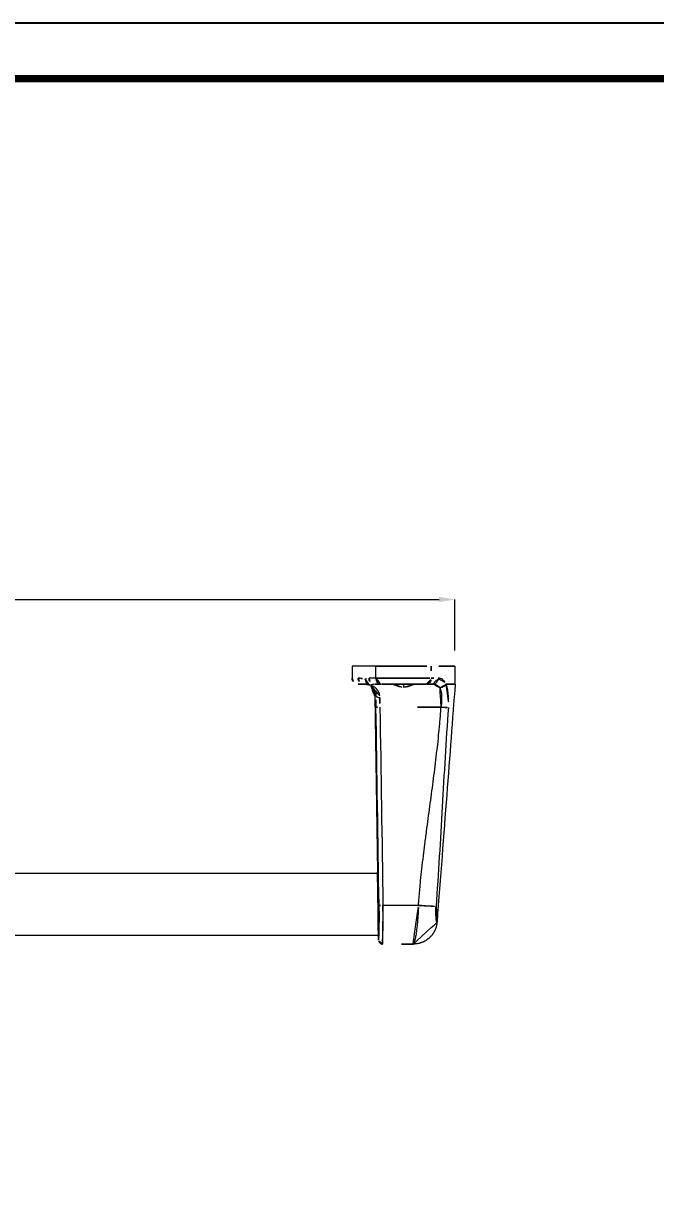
# Model space of a CAD drawing. Extents: x 16296660632 to 16296677930, y -37409619871 to -37409616275.
# Drawn here: x 16296677610.7 to 16296677770.2, y -37409616568.1 to -37409616275.4 of the extents above; entities that cross this region are included whole.
import ezdxf

# ---------------------------------------------------------------- set-up
doc = ezdxf.new("R2010")
doc.units = 0
doc.header["$LTSCALE"] = 10
doc.header["$MEASUREMENT"] = 0
doc.header["$PDMODE"] = 3
doc.header["$PDSIZE"] = -10
doc.layers.get('0').update_dxf_attribs({"linetype": 'CONTINUOUS'})
doc.layers.get('DEFPOINTS').update_dxf_attribs({"linetype": 'CONTINUOUS'})
doc.styles.add('Daelim Dimension', font='NanumGothic.ttf')
doc.dimstyles.new('DEFAULT', dxfattribs={"dimscale": 2, "dimtxt": 2, "dimasz": 2, "dimexe": 0, "dimexo": 2, "dimgap": 1, "dimtad": 1, "dimdec": 1, "dimzin": 9, "dimdsep": 46, "dimtxsty": 'Daelim Dimension', "dimcen": 0.5, "dimclrd": 252, "dimclre": 252, "dimclrt": 3, "dimadec": 1, "dimazin": 0, "dimtfac": 1, "dimtdec": 1, "dimtix": 1, "dimtmove": 0, "dimatfit": 3, "dimfxl": 1, "dimtolj": 1, "dimtzin": 1, "dimlwd": 9, "dimlwe": 9, "dimarcsym": 0})

# ---------------------------------------------------------------- blocks, each defined once
blk = doc.blocks.new('*D2')
at = {"color": 5, "lineweight": 9, "transparency": 16777216}
for p, q in [((16296677176.305389, -37409616433.439667), (16296677176.305389, -37409616420.620033)), ((16296677180.305389, -37409616420.620033), (16296677715.534809, -37409616420.620033)), ((16296677719.534809, -37409616433.439667), (16296677719.534809, -37409616420.620033))]:
    blk.add_line(p, q, dxfattribs=at)
at = {"color": 5, "transparency": 16777216}
for points in [[(16296677180.305389, -37409616419.953362), (16296677180.305389, -37409616421.28669), (16296677176.305389, -37409616420.620033)], [(16296677715.534809, -37409616419.953362), (16296677715.534809, -37409616421.28669), (16296677719.534809, -37409616420.620033)]]:
    blk.add_solid(points, dxfattribs=at)
at = {"layer": 'DEFPOINTS', "color": 0, "transparency": 16777216}
for p in [(16296677719.534809, -37409616420.620033), (16296677176.305389, -37409616437.439667), (16296677719.534809, -37409616437.439667)]:
    blk.add_point(p, dxfattribs=at)
at = {"color": 7, "transparency": 16777216, "insert": (16296677447.920099, -37409616414.059227), "char_height": 8, "attachment_point": 5, "style": 'Daelim Dimension'}
blk.add_mtext('\\A1;543.2', dxfattribs=at)

msp = doc.modelspace()

# ---------------------------------------------------------------- linework, layer by layer
at = {"color": 7, "linetype": 'Continuous', "lineweight": 15}
for p, q in [((16296677693.603531, -37409616437.439667), (16296677693.603531, -37409616440.439667)), ((16296677699.646379, -37409616437.439667), (16296677693.603531, -37409616437.439667)), ((16296677719.603531, -37409616441.939667), (16296677719.603531, -37409616437.439667)), ((16296677699.34864, -37409616444.893883), (16296677700.027241, -37409616489.342133)), ((16296677700.032539, -37409616489.688477), (16296677195.876341, -37409616489.688477)), ((16296677195.639771, -37409616505.188477), (16296677700.26915, -37409616505.188477)), ((16296677700.274599, -37409616505.544769), (16296677700.2887, -37409616506.467827))]:
    msp.add_line(p, q, dxfattribs=at)
at = {"color": 2, "linetype": 'Continuous', "lineweight": 15}
for p, q in [((16296677699.646379, -37409616440.439667), (16296677699.646379, -37409616437.439667)), ((16296677706.603531, -37409616441.939667), (16296677706.603531, -37409616442.72641)), ((16296677710.35601, -37409616497.710663), (16296677701.399151, -37409616497.710999))]:
    msp.add_line(p, q, dxfattribs=at)
at = {"ltscale": 0.5}
msp.add_lwpolyline([(16296677109.345659, -37409616876.442093), (16296677929.60565, -37409616876.442093), (16296677929.60565, -37409616275.422089), (16296677109.345659, -37409616275.422089)], close=True, dxfattribs=at)
at = {"color": 5, "linetype": 'ByBlock', "lineweight": 200, "const_width": 1.89}
msp.add_lwpolyline([(16296677122.53558, -37409616850.70694), (16296677916.335581, -37409616850.70694), (16296677916.335581, -37409616289.37693), (16296677122.53558, -37409616289.37693)], close=True, dxfattribs=at)
at = {"color": 2, "linetype": 'Continuous', "lineweight": 15, "flags": 128}
for points in [[(16296677699.646379, -37409616440.439667), (16296677699.411659, -37409616440.439667), (16296677699.181219, -37409616440.439667), (16296677698.955111, -37409616440.439667), (16296677698.733351, -37409616440.439667), (16296677698.51597, -37409616440.439667), (16296677698.30299, -37409616440.439667), (16296677698.09444, -37409616440.439667), (16296677697.89035, -37409616440.439667)], [(16296677699.631889, -37409616444.889923), (16296677699.659821, -37409616444.972168), (16296677699.72258, -37409616445.050888), (16296677699.817909, -37409616445.123207), (16296677699.9424, -37409616445.1866), (16296677700.091579, -37409616445.238724), (16296677700.26009, -37409616445.27774), (16296677700.441891, -37409616445.302261), (16296677700.630461, -37409616445.311394)]]:
    msp.add_lwpolyline(points, dxfattribs=at)
at = {"linetype": 'Continuous', "lineweight": 15}
for centre, radius, start, end in [((16296677695.103531, -37409616440.439667), 1.5, 180, 270), ((16296677698.15365, -37409616441.49324), 0.681723, 250.36611964, 280.62302531)]:
    msp.add_arc(centre, radius, start, end, dxfattribs=at)
at = {"color": 2, "linetype": 'Continuous', "lineweight": 15}
for centre, radius, start, end in [((16296677696.636271, -37409616440.468369), 1.471598, 178.88218181, 268.83693019), ((16296677699.3148, -37409616440.515747), 1.426475, 176.94299682, 266.5757642), ((16296677697.90847, -37409616441.929024), 0.18819, 256.58165345, 300.82702508), ((16296677700.252701, -37409616437.437088), 10.348016, 266.62918197, 272.16136177), ((16296677701.00922, -37409616487.239212), 10.479043, 266.67122822, 272.13249856)]:
    msp.add_arc(centre, radius, start, end, dxfattribs=at)
at = {"color": 7, "linetype": 'Continuous', "lineweight": 15}
msp.add_arc((16296677696.357309, -37409616444.934776), 2.991607, 0.78380223, 89.45849394, dxfattribs=at)
for points, knots in [([(16296677699.646379, -37409616437.439667), (16296677700.025351, -37409616437.439667), (16296677700.476061, -37409616437.439667), (16296677701.21106, -37409616437.439667), (16296677701.465811, -37409616437.439667), (16296677701.85651, -37409616437.439667), (16296677701.98818, -37409616437.439667), (16296677702.253441, -37409616437.439667), (16296677702.38673, -37409616437.439667), (16296677703.077669, -37409616437.439667), (16296677703.69404, -37409616437.439667), (16296677705.02042, -37409616437.439667), (16296677705.7302, -37409616437.439667), (16296677707.17906, -37409616437.439667), (16296677707.91736, -37409616437.439667), (16296677709.342979, -37409616437.439667), (16296677710.029409, -37409616437.439667), (16296677711.28224, -37409616437.439667), (16296677711.84824, -37409616437.439667), (16296677712.824039, -37409616437.439667), (16296677713.234039, -37409616437.439667), (16296677713.56579, -37409616437.439667)], [0, 0, 0, 0, 0.125, 0.125, 0.1875, 0.1875, 0.21875, 0.21875, 0.25, 0.25, 0.375, 0.375, 0.5, 0.5, 0.625, 0.625, 0.75, 0.75, 0.875, 0.875, 1, 1, 1, 1]), ([(16296677719.534809, -37409616437.439667), (16296677719.55249, -37409616437.439667), (16296677719.61578, -37409616437.439667), (16296677719.112329, -37409616437.439667), (16296677717.985809, -37409616437.439667), (16296677716.179701, -37409616437.439667), (16296677714.44285, -37409616437.439667), (16296677713.56579, -37409616437.439667)], [0, 0, 0, 0, 0.0834976971, 0.2991072744, 0.5277432977, 0.7615244906, 1, 1, 1, 1]), ([(16296677696.6064, -37409616441.939667), (16296677696.55201, -37409616441.939667), (16296677696.44326, -37409616441.939667), (16296677696.291571, -37409616441.939667), (16296677696.148331, -37409616441.939667), (16296677696.014339, -37409616441.939667), (16296677695.8894, -37409616441.939667), (16296677695.77356, -37409616441.939667), (16296677695.666809, -37409616441.939667), (16296677695.569139, -37409616441.939667), (16296677695.45701, -37409616441.939667), (16296677695.341101, -37409616441.939667), (16296677695.234989, -37409616441.939667), (16296677695.159691, -37409616441.939667), (16296677695.11245, -37409616441.939667), (16296677695.106501, -37409616441.939667), (16296677695.103531, -37409616441.939667)], [0, 0, 0, 0, 0.0555481389, 0.1110664191, 0.1665683159, 0.2220673164, 0.2775769097, 0.3331105774, 0.3886817836, 0.4443039648, 0.4999905211, 0.6001668363, 0.7001774032, 0.8001006761, 0.9000153149, 1, 1, 1, 1]), ([(16296677719.6035, -37409616441.939667), (16296677718.936489, -37409616450.681808), (16296677718.22793, -37409616459.968597), (16296677716.709841, -37409616479.865402), (16296677715.900379, -37409616490.474533), (16296677715.028851, -37409616501.897293)], [0, 0, 0, 0, 0.5, 0.5, 1, 1, 1, 1]), ([(16296677700.274521, -37409616505.539726), (16296677700.274549, -37409616505.538887), (16296677700.27462, -37409616505.537231), (16296677700.275101, -37409616505.523712), (16296677700.275881, -37409616505.502167), (16296677700.276951, -37409616505.471832), (16296677700.278311, -37409616505.432922), (16296677700.28105, -37409616505.354187), (16296677700.28614, -37409616505.205322), (16296677700.29476, -37409616504.940193), (16296677700.305, -37409616504.604897), (16296677700.32011, -37409616504.064987), (16296677700.340219, -37409616503.223587), (16296677700.360491, -37409616501.987488), (16296677700.371401, -37409616500.57254), (16296677700.368771, -37409616499.036072), (16296677700.350439, -37409616497.440308), (16296677700.316839, -37409616495.852463), (16296677700.27076, -37409616494.333099), (16296677700.21648, -37409616492.931458), (16296677700.15941, -37409616491.695068), (16296677700.114811, -37409616490.844223), (16296677700.08411, -37409616490.293808), (16296677700.06422, -37409616489.950394), (16296677700.0481, -37409616489.679352), (16296677700.03751, -37409616489.505653), (16296677700.031269, -37409616489.404312), (16296677700.02788, -37409616489.349792), (16296677700.027439, -37409616489.343086), (16296677700.02721, -37409616489.339737)], [0, 0, 0, 0, 0.0104799559, 0.0209228873, 0.0313407852, 0.0417456082, 0.0521492431, 0.0625634668, 0.0935845144, 0.1245143476, 0.1555230326, 0.1864598745, 0.2489053745, 0.3116834734, 0.37445399, 0.4372273521, 0.4999986579, 0.5624650721, 0.6243477574, 0.6862257443, 0.7486723, 0.8114478837, 0.8428622933, 0.8742930232, 0.9057043131, 0.9371404883, 0.9580887636, 0.9790136044, 1, 1, 1, 1]), ([(16296677709.046499, -37409616507.440811), (16296677709.12883, -37409616507.439819), (16296677709.293711, -37409616507.437851), (16296677709.540871, -37409616507.421951), (16296677709.78759, -37409616507.396584), (16296677710.033211, -37409616507.360817), (16296677710.27705, -37409616507.314957), (16296677710.51841, -37409616507.259117), (16296677710.75662, -37409616507.193604), (16296677710.99107, -37409616507.118652), (16296677711.22113, -37409616507.034561), (16296677711.446211, -37409616506.941681), (16296677711.665819, -37409616506.8405), (16296677711.879459, -37409616506.731522), (16296677712.086691, -37409616506.615227), (16296677712.2871, -37409616506.492104), (16296677712.48035, -37409616506.36264), (16296677712.66618, -37409616506.227547), (16296677712.844391, -37409616506.087387), (16296677713.014799, -37409616505.942734), (16296677713.177231, -37409616505.794128), (16296677713.3316, -37409616505.64212), (16296677713.47793, -37409616505.487373), (16296677713.616261, -37409616505.330399), (16296677713.746651, -37409616505.171768), (16296677713.869169, -37409616505.011963), (16296677713.98391, -37409616504.851463), (16296677714.091061, -37409616504.69072), (16296677714.19084, -37409616504.530228), (16296677714.28348, -37409616504.370361), (16296677714.369209, -37409616504.211502), (16296677714.448259, -37409616504.054001), (16296677714.520861, -37409616503.898163), (16296677714.58729, -37409616503.744308), (16296677714.64786, -37409616503.592667), (16296677714.70286, -37409616503.443497), (16296677714.75259, -37409616503.296982), (16296677714.797319, -37409616503.15332), (16296677714.83733, -37409616503.012657), (16296677714.872881, -37409616502.875153), (16296677714.90424, -37409616502.740921), (16296677714.931721, -37409616502.610046), (16296677714.95557, -37409616502.482597), (16296677714.976061, -37409616502.358658), (16296677714.993429, -37409616502.238251), (16296677715.007879, -37409616502.121429), (16296677715.019831, -37409616502.008209), (16296677715.0259, -37409616501.933838), (16296677715.028879, -37409616501.897308)], [0, 0, 0, 0, 0.0275406174, 0.0551590372, 0.0828220541, 0.1105018012, 0.1381736336, 0.1658041588, 0.1933588719, 0.2208077276, 0.248125022, 0.2752829168, 0.3022496022, 0.3289962227, 0.3554972304, 0.3817299748, 0.4076697445, 0.43329277, 0.458577466, 0.4835043398, 0.5080559755, 0.5322149503, 0.5559666126, 0.5792978141, 0.6021964024, 0.6246514129, 0.6466528089, 0.6681928201, 0.6892667361, 0.7098700997, 0.7299987933, 0.7496491933, 0.7688182188, 0.7875048408, 0.8057111165, 0.8234391293, 0.8406908671, 0.857468342, 0.8737736876, 0.8896092409, 0.9049788743, 0.9198885605, 0.9343441299, 0.9483511548, 0.9619150226, 0.9750409977, 0.987734271, 1, 1, 1, 1]), ([(16296677701.288429, -37409616507.441116), (16296677701.17148, -37409616507.441116), (16296677701.04549, -37409616507.419983), (16296677700.801399, -37409616507.32431), (16296677700.684031, -37409616507.249451), (16296677700.489401, -37409616507.05777), (16296677700.41276, -37409616506.941566), (16296677700.31336, -37409616506.698967), (16296677700.290291, -37409616506.573318), (16296677700.288509, -37409616506.456383)], [0, 0, 0, 0, 0.25, 0.25, 0.5, 0.5, 0.75, 0.75, 1, 1, 1, 1])]:
    msp.add_open_spline(points, degree=3, knots=knots, dxfattribs=at)
at = {"color": 2, "linetype": 'Continuous', "lineweight": 15}
for points in [[(16296677713.56579, -37409616437.439667), (16296677713.56572, -37409616438.439667), (16296677713.565639, -37409616439.439667), (16296677713.565559, -37409616440.439667)], [(16296677693.603531, -37409616440.439667), (16296677693.60416, -37409616440.439667), (16296677694.13138, -37409616440.439667), (16296677695.164961, -37409616440.439667)], [(16296677696.955811, -37409616440.687439), (16296677697.243469, -37409616440.520523), (16296677697.554411, -37409616440.439667), (16296677697.89035, -37409616440.439682)], [(16296677713.565559, -37409616440.439667), (16296677714.196171, -37409616440.439667), (16296677714.781799, -37409616440.439667), (16296677715.316719, -37409616440.439667)], [(16296677698.00491, -37409616442.090622), (16296677698.107019, -37409616442.125671), (16296677698.199789, -37409616442.148903), (16296677698.27932, -37409616442.163277)], [(16296677700.400761, -37409616497.700577), (16296677700.148899, -37409616481.056107), (16296677699.8967, -37409616464.411652), (16296677699.64427, -37409616447.767197)], [(16296677700.64296, -37409616447.77774), (16296677700.89502, -37409616464.422157), (16296677701.147091, -37409616481.066566), (16296677701.399151, -37409616497.710999)], [(16296677716.05863, -37409616447.777603), (16296677710.92008, -37409616447.777649), (16296677705.781521, -37409616447.777687), (16296677700.64296, -37409616447.77774)]]:
    msp.add_open_spline(points, degree=3, dxfattribs=at)
for points, knots in [([(16296677695.164961, -37409616440.439667), (16296677695.40983, -37409616440.439667), (16296677695.68202, -37409616440.451859), (16296677696.27949, -37409616440.52449), (16296677696.60479, -37409616440.58461), (16296677696.955811, -37409616440.687439)], [0, 0, 0, 0, 0.5, 0.5, 1, 1, 1, 1]), ([(16296677697.864799, -37409616442.112083), (16296677697.727501, -37409616442.062286), (16296677697.60182, -37409616441.990402), (16296677697.373091, -37409616441.803467), (16296677697.274719, -37409616441.691833), (16296677697.113029, -37409616441.437393), (16296677697.05158, -37409616441.297058), (16296677696.970989, -37409616441.000488), (16296677696.952101, -37409616440.842529), (16296677696.955811, -37409616440.687439)], [0, 0, 0, 0, 0.25, 0.25, 0.5, 0.5, 0.75, 0.75, 1, 1, 1, 1]), ([(16296677696.955811, -37409616440.687439), (16296677696.96666, -37409616440.840424), (16296677697.000561, -37409616440.996193), (16296677697.10972, -37409616441.288467), (16296677697.184891, -37409616441.426697), (16296677697.37178, -37409616441.677231), (16296677697.48138, -37409616441.787109), (16296677697.729179, -37409616441.971008), (16296677697.862341, -37409616442.041687), (16296677698.00491, -37409616442.090622)], [0, 0, 0, 0, 0.25, 0.25, 0.5, 0.5, 0.75, 0.75, 1, 1, 1, 1]), ([(16296677699.64616, -37409616440.439667), (16296677699.70063, -37409616440.439758), (16296677699.80921, -37409616440.439934), (16296677699.982639, -37409616440.440369), (16296677700.163441, -37409616440.440247), (16296677700.352261, -37409616440.439819), (16296677700.54878, -37409616440.439507), (16296677700.75288, -37409616440.439636), (16296677701.125681, -37409616440.439728), (16296677701.69977, -37409616440.439163), (16296677702.52161, -37409616440.439903), (16296677703.409731, -37409616440.439293), (16296677704.70528, -37409616440.439903), (16296677706.47657, -37409616440.439537), (16296677708.65192, -37409616440.439667), (16296677710.35148, -37409616440.439728), (16296677711.54982, -37409616440.439537), (16296677712.18627, -37409616440.439636), (16296677712.619499, -37409616440.439743), (16296677712.92342, -37409616440.439499), (16296677713.24721, -37409616440.440659), (16296677713.458679, -37409616440.440002), (16296677713.5658, -37409616440.439682)], [0, 0, 0, 0, 0.0182393012, 0.0363657014, 0.0543740083, 0.0722966668, 0.0901821815, 0.1080659466, 0.125953236, 0.1845862282, 0.2431808811, 0.3031589837, 0.363196552, 0.4909387272, 0.6228773993, 0.7544514299, 0.8178980644, 0.8814340505, 0.9056448769, 0.9300370918, 0.9645591263, 1, 1, 1, 1]), ([(16296677699.646379, -37409616440.439667), (16296677699.64637, -37409616440.61644), (16296677699.673719, -37409616440.807159), (16296677699.797819, -37409616441.176453), (16296677699.895, -37409616441.353882), (16296677700.143629, -37409616441.646767), (16296677700.29425, -37409616441.761253), (16296677700.60775, -37409616441.907463), (16296677700.76965, -37409616441.939667), (16296677700.91972, -37409616441.939667)], [0, 0, 0, 0, 0.25, 0.25, 0.5, 0.5, 0.75, 0.75, 1, 1, 1, 1]), ([(16296677703.957741, -37409616441.95546), (16296677703.95433, -37409616441.958069), (16296677703.94206, -37409616441.967392), (16296677704.0436, -37409616442.035294), (16296677704.251881, -37409616442.152252), (16296677704.58634, -37409616442.308434), (16296677705.024599, -37409616442.471626), (16296677705.53056, -37409616442.612457), (16296677706.0471, -37409616442.70607), (16296677706.419849, -37409616442.719704), (16296677706.603531, -37409616442.72641)], [0, 0, 0, 0, 0.0519610813, 0.1866510194, 0.307231294, 0.4493187394, 0.6134028056, 0.736215272, 0.8700197919, 1, 1, 1, 1]), ([(16296677706.603531, -37409616442.72641), (16296677706.78561, -37409616442.71962), (16296677707.166451, -37409616442.705406), (16296677707.66828, -37409616442.614487), (16296677708.1625, -37409616442.475479), (16296677708.60074, -37409616442.317108), (16296677708.94593, -37409616442.157898), (16296677709.161301, -37409616442.036057), (16296677709.264919, -37409616441.968193), (16296677709.252529, -37409616441.95842), (16296677709.2491, -37409616441.955719)], [0, 0, 0, 0, 0.1288881064, 0.2695780098, 0.3755785458, 0.5398679887, 0.6916611549, 0.8097932809, 0.947240172, 1, 1, 1, 1]), ([(16296677712.2917, -37409616441.939667), (16296677712.44182, -37409616441.939667), (16296677712.603769, -37409616441.907463), (16296677712.91736, -37409616441.761253), (16296677713.068029, -37409616441.646767), (16296677713.316759, -37409616441.353882), (16296677713.41398, -37409616441.176453), (16296677713.53816, -37409616440.807167), (16296677713.56554, -37409616440.616463), (16296677713.565559, -37409616440.439667)], [0, 0, 0, 0, 0.25, 0.25, 0.5, 0.5, 0.75, 0.75, 1, 1, 1, 1]), ([(16296677713.97747, -37409616441.939651), (16296677713.99317, -37409616441.939583), (16296677714.008921, -37409616441.939362), (16296677714.024799, -37409616441.938744), (16296677714.044941, -37409616441.937943), (16296677714.065241, -37409616441.936607), (16296677714.085661, -37409616441.934769), (16296677714.12653, -37409616441.931061), (16296677714.167931, -37409616441.925194), (16296677714.20961, -37409616441.916962), (16296677714.292971, -37409616441.900528), (16296677714.377489, -37409616441.874657), (16296677714.460581, -37409616441.838669), (16296677714.54368, -37409616441.802673), (16296677714.62532, -37409616441.756531), (16296677714.702681, -37409616441.700706), (16296677714.780041, -37409616441.644913), (16296677714.853069, -37409616441.579453), (16296677714.919241, -37409616441.506149), (16296677714.985411, -37409616441.432854), (16296677715.044689, -37409616441.35173), (16296677715.095409, -37409616441.26561), (16296677715.146139, -37409616441.179466), (16296677715.188299, -37409616441.088379), (16296677715.22138, -37409616440.995483), (16296677715.254471, -37409616440.902603), (16296677715.2785, -37409616440.807953), (16296677715.29405, -37409616440.714462), (16296677715.30961, -37409616440.620972), (16296677715.316719, -37409616440.528641), (16296677715.316719, -37409616440.439667)], [0, 0, 0, 0, 0.058532512, 0.058532512, 0.058532512, 0.132714514, 0.132714514, 0.132714514, 0.281078518, 0.281078518, 0.281078518, 0.577806526, 0.577806526, 0.577806526, 0.8745345341, 0.8745345341, 0.8745345341, 1.1712625421, 1.1712625421, 1.1712625421, 1.4679905501, 1.4679905501, 1.4679905501, 1.7647185581, 1.7647185581, 1.7647185581, 2.0614465661, 2.0614465661, 2.0614465661, 2.3581745741, 2.3581745741, 2.3581745741, 2.3581745741]), ([(16296677715.316719, -37409616440.439667), (16296677715.72946, -37409616440.440727), (16296677716.10236, -37409616440.563164), (16296677716.605391, -37409616440.938637), (16296677716.763901, -37409616441.097023), (16296677717.055, -37409616441.473137), (16296677717.187759, -37409616441.690376), (16296677717.30999, -37409616441.939667)], [0, 0, 0, 0, 0.5, 0.5, 0.75, 0.75, 1, 1, 1, 1]), ([(16296677715.719971, -37409616442.866257), (16296677715.755699, -37409616442.864754), (16296677715.831921, -37409616442.861511), (16296677715.95302, -37409616442.846947), (16296677716.087311, -37409616442.822098), (16296677716.299351, -37409616442.766273), (16296677716.50704, -37409616442.680542), (16296677716.72438, -37409616442.557213), (16296677716.89183, -37409616442.430099), (16296677717.04459, -37409616442.276253), (16296677717.147261, -37409616442.147743), (16296677717.212891, -37409616442.056297), (16296677717.253901, -37409616441.994568), (16296677717.27589, -37409616441.965652), (16296677717.28511, -37409616441.953537)], [0, 0, 0, 0, 0.051213035, 0.1092843896, 0.1744631403, 0.2469165704, 0.4249432113, 0.4998004196, 0.6240803973, 0.7465953409, 0.8475584776, 0.908070406, 0.9614716153, 1, 1, 1, 1]), ([(16296677717.28511, -37409616441.953537), (16296677717.357491, -37409616442.10881), (16296677717.424749, -37409616442.278793), (16296677717.54652, -37409616442.642357), (16296677717.60099, -37409616442.835693), (16296677717.6982, -37409616443.248138), (16296677717.740919, -37409616443.467293), (16296677717.814739, -37409616443.934418), (16296677717.84568, -37409616444.181084), (16296677717.919479, -37409616444.94577), (16296677717.94433, -37409616445.493584), (16296677717.94768, -37409616446.65538), (16296677717.926041, -37409616447.264481), (16296677717.88229, -37409616447.871147)], [0, 0, 0, 0, 0.125, 0.125, 0.25, 0.25, 0.375, 0.375, 0.5, 0.5, 0.75, 0.75, 1, 1, 1, 1]), ([(16296677717.28513, -37409616441.953537), (16296677717.28911, -37409616441.949493), (16296677717.29744, -37409616441.941063), (16296677717.305691, -37409616441.94014), (16296677717.30999, -37409616441.939667)], [0, 0, 0, 0, 0.4788535957, 1, 1, 1, 1]), ([(16296677717.30999, -37409616441.939667), (16296677717.696989, -37409616441.939667), (16296677718.032579, -37409616441.939667), (16296677718.318001, -37409616441.939667), (16296677718.61632, -37409616441.939667), (16296677718.859871, -37409616441.939667), (16296677719.05127, -37409616441.939667), (16296677719.242661, -37409616441.939667), (16296677719.381941, -37409616441.939667), (16296677719.47266, -37409616441.939667), (16296677719.518009, -37409616441.939667), (16296677719.55125, -37409616441.939667), (16296677719.57287, -37409616441.939667), (16296677719.583679, -37409616441.939667), (16296677719.591591, -37409616441.939667), (16296677719.596661, -37409616441.939667), (16296677719.599199, -37409616441.939667), (16296677719.60103, -37409616441.939667), (16296677719.60216, -37409616441.939667), (16296677719.603069, -37409616441.939667), (16296677719.603399, -37409616441.939667), (16296677719.6035, -37409616441.939667)], [0.0834508539, 0.0834508539, 0.0834508539, 0.0834508539, 3.4507867027, 3.4507867027, 3.4507867027, 6.9702070061, 6.9702070061, 6.9702070061, 10.4896273096, 10.4896273096, 10.4896273096, 12.2493374613, 12.2493374613, 12.2493374613, 13.1291925371, 13.1291925371, 13.1291925371, 13.569120075, 13.569120075, 13.569120075, 13.9255967591, 13.9255967591, 13.9255967591, 13.9255967591]), ([(16296677699.631889, -37409616444.889923), (16296677699.638029, -37409616444.522842), (16296677699.581791, -37409616444.186073), (16296677699.38554, -37409616443.575211), (16296677699.24939, -37409616443.311836), (16296677699.00696, -37409616442.966751), (16296677698.919941, -37409616442.860931), (16296677698.73892, -37409616442.669342), (16296677698.644449, -37409616442.582932), (16296677698.35124, -37409616442.34906), (16296677698.142839, -37409616442.226723), (16296677697.924589, -37409616442.13533)], [0, 0, 0, 0, 0.25, 0.25, 0.5, 0.5, 0.625, 0.625, 0.75, 0.75, 1, 1, 1, 1]), ([(16296677698.27932, -37409616442.163277), (16296677698.577629, -37409616442.267723), (16296677698.86261, -37409616442.407547), (16296677699.26395, -37409616442.67482), (16296677699.393339, -37409616442.77359), (16296677699.641451, -37409616442.992538), (16296677699.760839, -37409616443.11348), (16296677700.09387, -37409616443.507874), (16296677700.281509, -37409616443.808853), (16296677700.48624, -37409616444.332458), (16296677700.540291, -37409616444.516891), (16296677700.613171, -37409616444.901031), (16296677700.632481, -37409616445.101547), (16296677700.630461, -37409616445.311394)], [0, 0, 0, 0, 0.25, 0.25, 0.375, 0.375, 0.5, 0.5, 0.75, 0.75, 0.875, 0.875, 1, 1, 1, 1]), ([(16296677699.3487, -37409616444.89386), (16296677699.34868, -37409616444.893883), (16296677699.25526, -37409616444.895279), (16296677699.4436, -37409616444.892593), (16296677699.631889, -37409616444.889923)], [0, 0, 0, 0, 0.0002193671, 1, 1, 1, 1]), ([(16296677699.64427, -37409616447.767197), (16296677699.636669, -37409616447.266083), (16296677699.631741, -37409616446.767258), (16296677699.627501, -37409616445.806396), (16296677699.62812, -37409616445.340561), (16296677699.631889, -37409616444.889923)], [0, 0, 0, 0, 0.5, 0.5, 1, 1, 1, 1]), ([(16296677700.630461, -37409616445.311394), (16296677700.62672, -37409616445.697678), (16296677700.626141, -37409616446.097), (16296677700.630421, -37409616446.920639), (16296677700.63537, -37409616447.348213), (16296677700.64296, -37409616447.77774)], [0, 0, 0, 0, 0.5, 0.5, 1, 1, 1, 1]), ([(16296677717.882311, -37409616447.87117), (16296677717.58165, -37409616452.044533), (16296677717.31431, -37409616456.216919), (16296677716.811871, -37409616464.56044), (16296677716.576469, -37409616468.731552), (16296677716.10104, -37409616477.073181), (16296677715.86095, -37409616481.243713), (16296677715.347151, -37409616489.585907), (16296677715.073681, -37409616493.757584), (16296677714.77261, -37409616497.930939)], [0, 0, 0, 0, 0.25, 0.25, 0.5, 0.5, 0.75, 0.75, 1, 1, 1, 1]), ([(16296677716.05864, -37409616447.777603), (16296677716.25066, -37409616447.791458), (16296677716.453239, -37409616447.805267), (16296677716.84877, -37409616447.830276), (16296677717.041109, -37409616447.841431), (16296677717.380449, -37409616447.858841), (16296677717.52688, -37409616447.865067), (16296677717.75354, -37409616447.871979), (16296677717.833521, -37409616447.872673), (16296677717.882311, -37409616447.87117)], [0, 0, 0, 0, 0.25, 0.25, 0.5, 0.5, 0.75, 0.75, 1, 1, 1, 1]), ([(16296677700.288509, -37409616506.456383), (16296677700.288509, -37409616506.456131), (16296677700.290911, -37409616506.399597), (16296677700.29768, -37409616506.233932), (16296677700.30047, -37409616506.165123), (16296677700.306999, -37409616505.999763), (16296677700.31076, -37409616505.902634), (16296677700.32304, -37409616505.57515), (16296677700.332581, -37409616505.307922), (16296677700.35276, -37409616504.677139), (16296677700.36348, -37409616504.309433), (16296677700.383289, -37409616503.504807), (16296677700.392481, -37409616503.065842), (16296677700.403799, -37409616502.351578), (16296677700.407169, -37409616502.103027), (16296677700.412729, -37409616501.597107), (16296677700.414949, -37409616501.338791), (16296677700.41968, -37409616500.548111), (16296677700.42028, -37409616499.999977), (16296677700.415199, -37409616498.860962), (16296677700.40959, -37409616498.284187), (16296677700.400761, -37409616497.700577)], [0, 0, 0, 0, 0.125, 0.125, 0.1875, 0.1875, 0.25, 0.25, 0.375, 0.375, 0.5, 0.5, 0.625, 0.625, 0.6875, 0.6875, 0.75, 0.75, 0.875, 0.875, 1, 1, 1, 1]), ([(16296677701.399151, -37409616497.710999), (16296677701.40052, -37409616497.815552), (16296677701.40328, -37409616498.025162), (16296677701.40678, -37409616498.339691), (16296677701.409821, -37409616498.654877), (16296677701.412371, -37409616498.970337), (16296677701.414431, -37409616499.285751), (16296677701.41601, -37409616499.600769), (16296677701.417101, -37409616499.915039), (16296677701.41769, -37409616500.228203), (16296677701.417801, -37409616500.539864), (16296677701.417419, -37409616500.84967), (16296677701.41655, -37409616501.157257), (16296677701.41437, -37409616501.647278), (16296677701.409241, -37409616502.32373), (16296677701.3997, -37409616503.123108), (16296677701.38719, -37409616503.897629), (16296677701.372971, -37409616504.604858), (16296677701.35762, -37409616505.259903), (16296677701.34207, -37409616505.824303), (16296677701.327181, -37409616506.312347), (16296677701.31551, -37409616506.678596), (16296677701.306391, -37409616506.945633), (16296677701.29986, -37409616507.13295), (16296677701.29476, -37409616507.274399), (16296677701.29114, -37409616507.371483), (16296677701.28886, -37409616507.430283), (16296677701.28857, -37409616507.437531), (16296677701.288429, -37409616507.441116)], [0, 0, 0, 0, 0.0203391396, 0.0407768105, 0.061313065, 0.0819479548, 0.1026815307, 0.1235138427, 0.1444449405, 0.1654748725, 0.186603687, 0.2078314312, 0.2291581518, 0.2505838949, 0.3111241613, 0.3757195341, 0.4333677787, 0.5002379311, 0.5628596621, 0.6254818231, 0.687046756, 0.7500013669, 0.7942619545, 0.8374846884, 0.8796697041, 0.9208171501, 0.9609271893, 1, 1, 1, 1]), ([(16296677710.35601, -37409616497.710663), (16296677710.83559, -37409616497.745422), (16296677711.344749, -37409616497.780197), (16296677712.33642, -37409616497.842667), (16296677712.817039, -37409616497.870209), (16296677713.65, -37409616497.911758), (16296677714.00065, -37409616497.925667), (16296677714.51911, -37409616497.938522), (16296677714.68729, -37409616497.937531), (16296677714.772619, -37409616497.930939)], [0, 0, 0, 0, 0.25, 0.25, 0.5, 0.5, 0.75, 0.75, 1, 1, 1, 1]), ([(16296677714.772619, -37409616497.930939), (16296677714.742901, -37409616498.342857), (16296677714.727381, -37409616498.746803), (16296677714.72019, -37409616499.512009), (16296677714.728609, -37409616499.876068), (16296677714.76045, -37409616500.513023), (16296677714.78355, -37409616500.789093), (16296677714.833811, -37409616501.251419), (16296677714.86083, -37409616501.435417), (16296677714.91008, -37409616501.706009), (16296677714.932461, -37409616501.795433), (16296677714.969891, -37409616501.90892), (16296677714.98473, -37409616501.930008), (16296677715.007521, -37409616501.939758), (16296677715.015591, -37409616501.929077), (16296677715.026239, -37409616501.907753), (16296677715.028839, -37409616501.897476), (16296677715.028879, -37409616501.897293)], [0, 0, 0, 0, 0.125, 0.125, 0.25, 0.25, 0.375, 0.375, 0.5, 0.5, 0.625, 0.625, 0.75, 0.75, 0.875, 0.875, 1, 1, 1, 1])]:
    msp.add_open_spline(points, degree=3, knots=knots, dxfattribs=at)
at = {"linetype": 'Continuous', "lineweight": 15}
for points, knots in [([(16296677696.6064, -37409616441.939667), (16296677696.653259, -37409616441.940033), (16296677696.746, -37409616441.940727), (16296677696.895149, -37409616441.947144), (16296677697.047409, -37409616441.958214), (16296677697.20384, -37409616441.974899), (16296677697.36385, -37409616441.997704), (16296677697.527361, -37409616442.027557), (16296677697.693411, -37409616442.064178), (16296677697.80809, -37409616442.096222), (16296677697.864799, -37409616442.112083)], [0, 0, 0, 0, 0.1345195319, 0.2662721175, 0.3953034177, 0.5216049544, 0.6452001802, 0.7661137926, 0.884371547, 1, 1, 1, 1]), ([(16296677699.229601, -37409616441.939667), (16296677699.178949, -37409616441.940613), (16296677699.07855, -37409616441.942467), (16296677698.93248, -37409616441.957489), (16296677698.791451, -37409616441.98111), (16296677698.655649, -37409616442.013763), (16296677698.52512, -37409616442.055077), (16296677698.39958, -37409616442.103928), (16296677698.31916, -37409616442.143623), (16296677698.27932, -37409616442.163277)], [0, 0, 0, 0, 0.1507266206, 0.2987994596, 0.4442358884, 0.5870542403, 0.7272738759, 0.8649152528, 1, 1, 1, 1]), ([(16296677700.91972, -37409616441.939667), (16296677700.819059, -37409616441.939667), (16296677700.6178, -37409616441.939667), (16296677700.32527, -37409616441.939667), (16296677700.039671, -37409616441.939667), (16296677699.761841, -37409616441.939667), (16296677699.49091, -37409616441.939667), (16296677699.316719, -37409616441.939667), (16296677699.229601, -37409616441.939667)], [0, 0, 0, 0, 0.166728605, 0.3333828823, 0.4999999849, 0.6666170908, 0.8332713782, 1, 1, 1, 1]), ([(16296677712.2917, -37409616441.939667), (16296677712.25354, -37409616441.939667), (16296677712.17741, -37409616441.939667), (16296677712.056419, -37409616441.939667), (16296677711.930861, -37409616441.939667), (16296677711.75647, -37409616441.939667), (16296677711.524639, -37409616441.939667), (16296677711.127331, -37409616441.939667), (16296677710.583759, -37409616441.939667), (16296677709.63084, -37409616441.939667), (16296677708.3055, -37409616441.939667), (16296677706.608271, -37409616441.939667), (16296677704.91025, -37409616441.939667), (16296677703.58386, -37409616441.939667), (16296677702.74913, -37409616441.939667), (16296677702.303869, -37409616441.939667), (16296677701.98716, -37409616441.939667), (16296677701.68829, -37409616441.939667), (16296677701.41013, -37409616441.939667), (16296677701.151171, -37409616441.939667), (16296677700.99699, -37409616441.939667), (16296677700.91972, -37409616441.939667)], [0, 0, 0, 0, 0.0157481256, 0.0314168669, 0.0470217669, 0.0625785603, 0.0937461362, 0.1251509221, 0.1876572101, 0.2502473186, 0.3750677039, 0.4999386325, 0.6248134429, 0.7497328939, 0.8123151231, 0.8434545355, 0.8748449356, 0.9061682086, 0.9373843033, 0.968619538, 1, 1, 1, 1]), ([(16296677713.97747, -37409616441.939667), (16296677713.89056, -37409616441.939667), (16296677713.71678, -37409616441.939667), (16296677713.446529, -37409616441.939667), (16296677713.169399, -37409616441.939667), (16296677712.884541, -37409616441.939667), (16296677712.592791, -37409616441.939667), (16296677712.39208, -37409616441.939667), (16296677712.2917, -37409616441.939667)], [0, 0, 0, 0, 0.1667324241, 0.3333892266, 0.5000073845, 0.6666239008, 0.8332757791, 1, 1, 1, 1]), ([(16296677715.719971, -37409616442.866257), (16296677715.689711, -37409616442.826157), (16296677715.628839, -37409616442.745453), (16296677715.53241, -37409616442.634323), (16296677715.431589, -37409616442.529892), (16296677715.326031, -37409616442.433197), (16296677715.21583, -37409616442.344307), (16296677715.100969, -37409616442.26355), (16296677714.981449, -37409616442.191147), (16296677714.83374, -37409616442.115311), (16296677714.65456, -37409616442.043114), (16296677714.440241, -37409616441.984131), (16296677714.21471, -37409616441.946617), (16296677714.0571, -37409616441.942001), (16296677713.97747, -37409616441.939667)], [0, 0, 0, 0, 0.0648033229, 0.1303633393, 0.1966955246, 0.2638148203, 0.3317356484, 0.4004719264, 0.4700370822, 0.5404440696, 0.6517250791, 0.765384499, 0.8814633143, 1, 1, 1, 1]), ([(16296677716.05863, -37409616447.777603), (16296677716.065861, -37409616447.700104), (16296677716.08012, -37409616447.547318), (16296677716.099529, -37409616447.321983), (16296677716.11705, -37409616447.103989), (16296677716.132601, -37409616446.893593), (16296677716.1462, -37409616446.690918), (16296677716.157841, -37409616446.496094), (16296677716.17717, -37409616446.122627), (16296677716.193069, -37409616445.595734), (16296677716.18346, -37409616444.928802), (16296677716.13731, -37409616444.320763), (16296677716.063431, -37409616443.853783), (16296677715.98159, -37409616443.515991), (16296677715.90671, -37409616443.277763), (16296677715.821039, -37409616443.059219), (16296677715.753559, -37409616442.930367), (16296677715.719971, -37409616442.866257)], [0, 0, 0, 0, 0.0394048137, 0.0776792507, 0.1148247372, 0.1508428346, 0.1857352572, 0.219503892, 0.2521508224, 0.381457426, 0.5013630425, 0.6283196929, 0.7499705129, 0.8134968979, 0.8762942153, 0.9384364624, 1, 1, 1, 1]), ([(16296677710.35601, -37409616497.710663), (16296677710.38578, -37409616497.310349), (16296677710.445959, -37409616496.501221), (16296677710.54661, -37409616495.275482), (16296677710.65597, -37409616494.02475), (16296677710.77478, -37409616492.749077), (16296677710.958071, -37409616490.887222), (16296677711.227039, -37409616488.371979), (16296677711.583811, -37409616485.315231), (16296677711.9771, -37409616482.158478), (16296677712.382589, -37409616479.041237), (16296677712.80839, -37409616475.861504), (16296677713.230261, -37409616472.745537), (16296677713.65041, -37409616469.629471), (16296677714.200541, -37409616465.474533), (16296677714.85545, -37409616460.278877), (16296677715.37265, -37409616455.588783), (16296677715.67231, -37409616452.46315), (16296677715.81237, -37409616450.899597), (16296677715.94216, -37409616449.342033), (16296677716.019831, -37409616448.298798), (16296677716.05864, -37409616447.777603)], [0, 0, 0, 0, 0.0239574841, 0.0484242349, 0.0734010962, 0.0988888611, 0.124888276, 0.1850584406, 0.249857797, 0.3085576508, 0.3749166492, 0.4374684193, 0.5000256841, 0.5625805658, 0.6251260381, 0.7501658525, 0.8751178369, 0.9067192031, 0.937564755, 0.9688079086, 1, 1, 1, 1]), ([(16296677709.046499, -37409616507.440826), (16296677709.046989, -37409616507.44017), (16296677709.048, -37409616507.438812), (16296677709.05533, -37409616507.428101), (16296677709.06686, -37409616507.410027), (16296677709.08305, -37409616507.383087), (16296677709.112749, -37409616507.330727), (16296677709.167549, -37409616507.225433), (16296677709.25176, -37409616507.028351), (16296677709.351879, -37409616506.741852), (16296677709.463539, -37409616506.344498), (16296677709.572769, -37409616505.858727), (16296677709.724701, -37409616505.052887), (16296677709.897221, -37409616503.84082), (16296677710.05427, -37409616502.317017), (16296677710.16486, -37409616500.979736), (16296677710.228439, -37409616500.082428), (16296677710.27483, -37409616499.343399), (16296677710.306391, -37409616498.782791), (16296677710.33378, -37409616498.240509), (16296677710.348709, -37409616497.88475), (16296677710.35601, -37409616497.710663)], [0, 0, 0, 0, 0.0163559795, 0.0334292737, 0.0512243635, 0.0697452049, 0.088995306, 0.133898545, 0.1887313643, 0.2441963317, 0.3038626624, 0.3772607417, 0.4325765555, 0.5723334369, 0.7119244996, 0.7839999094, 0.8560268523, 0.8942272277, 0.9309554323, 0.9662125951, 1, 1, 1, 1])]:
    msp.add_open_spline(points, degree=3, knots=knots, dxfattribs=at)
msp.add_open_spline([(16296677697.924589, -37409616442.13533), (16296677697.909361, -37409616442.128952), (16296677697.8897, -37409616442.12114), (16296677697.864799, -37409616442.112083)], degree=3, dxfattribs=at)
at = {"color": 7, "linetype": 'Continuous', "lineweight": 15}
msp.add_open_spline([(16296677709.046499, -37409616507.440826), (16296677706.46048, -37409616507.440933), (16296677703.874451, -37409616507.441017), (16296677701.288429, -37409616507.441116)], degree=3, dxfattribs=at)

# ---------------------------------------------------------------- dimensions: what is measured, and where the dimension line sits
dim = msp.add_linear_dim(base=(16296677719.534809, -37409616420.620033), p1=(16296677176.305389, -37409616437.439667), p2=(16296677719.534809, -37409616437.439667), dimstyle='DEFAULT', override={"dimtxt": 4, "dimclrd": 5, "dimclre": 5, "dimclrt": 7})
dim.commit()
dim.dimension.update_dxf_attribs({"geometry": '*D2', "text_midpoint": (16296677447.920099, -37409616414.059227)})

doc.saveas('drawing.dxf')
